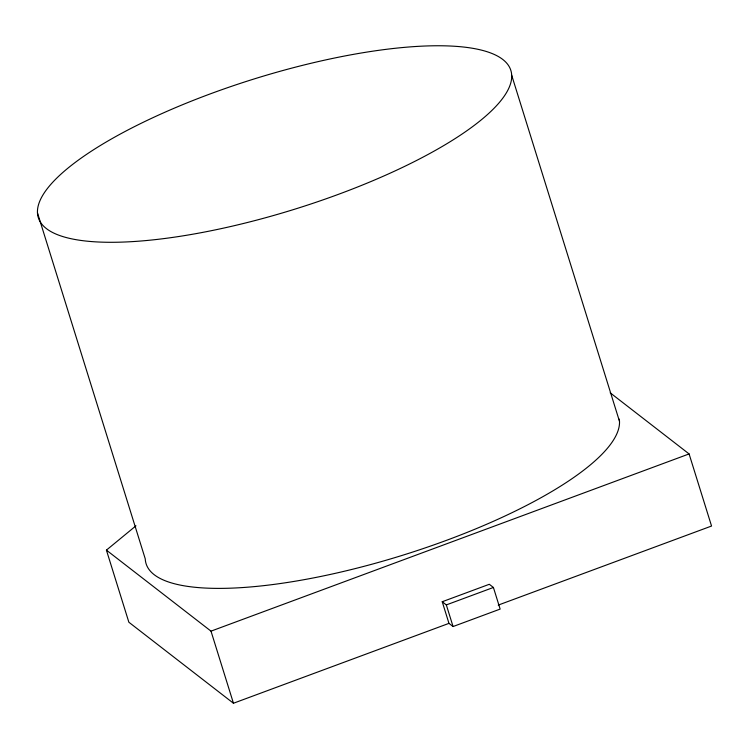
<?xml version="1.0" encoding="UTF-8"?>
<svg xmlns="http://www.w3.org/2000/svg" width="749" height="749" viewBox="0 0 749 749"><rect width="100%" height="100%" fill="white"/><g stroke="black" fill="none" stroke-linecap="round" stroke-linejoin="round"><path stroke-width="1.12" d="M448.96 623.365L442.228 601.737L489.312 584.286L493.413 587.459L500.145 609.087L453.061 626.539L448.96 623.365L233.454 703.245L128.865 622.232L106.414 550.131L135.962 525.817M106.414 550.131L211.003 631.145L689.089 453.931L711.55 526.032L498.235 605.098M442.228 601.737L446.329 604.911L493.413 587.459M610.192 392.813L689.089 453.931M511.698 75.275A247.479 68.215 -17.3 0 1 158.9 239.212A247.479 68.215 -17.3 0 1 153.124 117.584A247.479 68.215 -17.3 0 1 511.698 75.275L619.498 421.369M446.329 604.911L453.061 626.539M211.003 631.145L233.454 703.245M37.45 212.772L145.25 558.866A247.479 68.215 -17.3 0 0 389.564 559.213A247.479 68.215 -17.3 0 0 619.264 419.122"/></g></svg>
